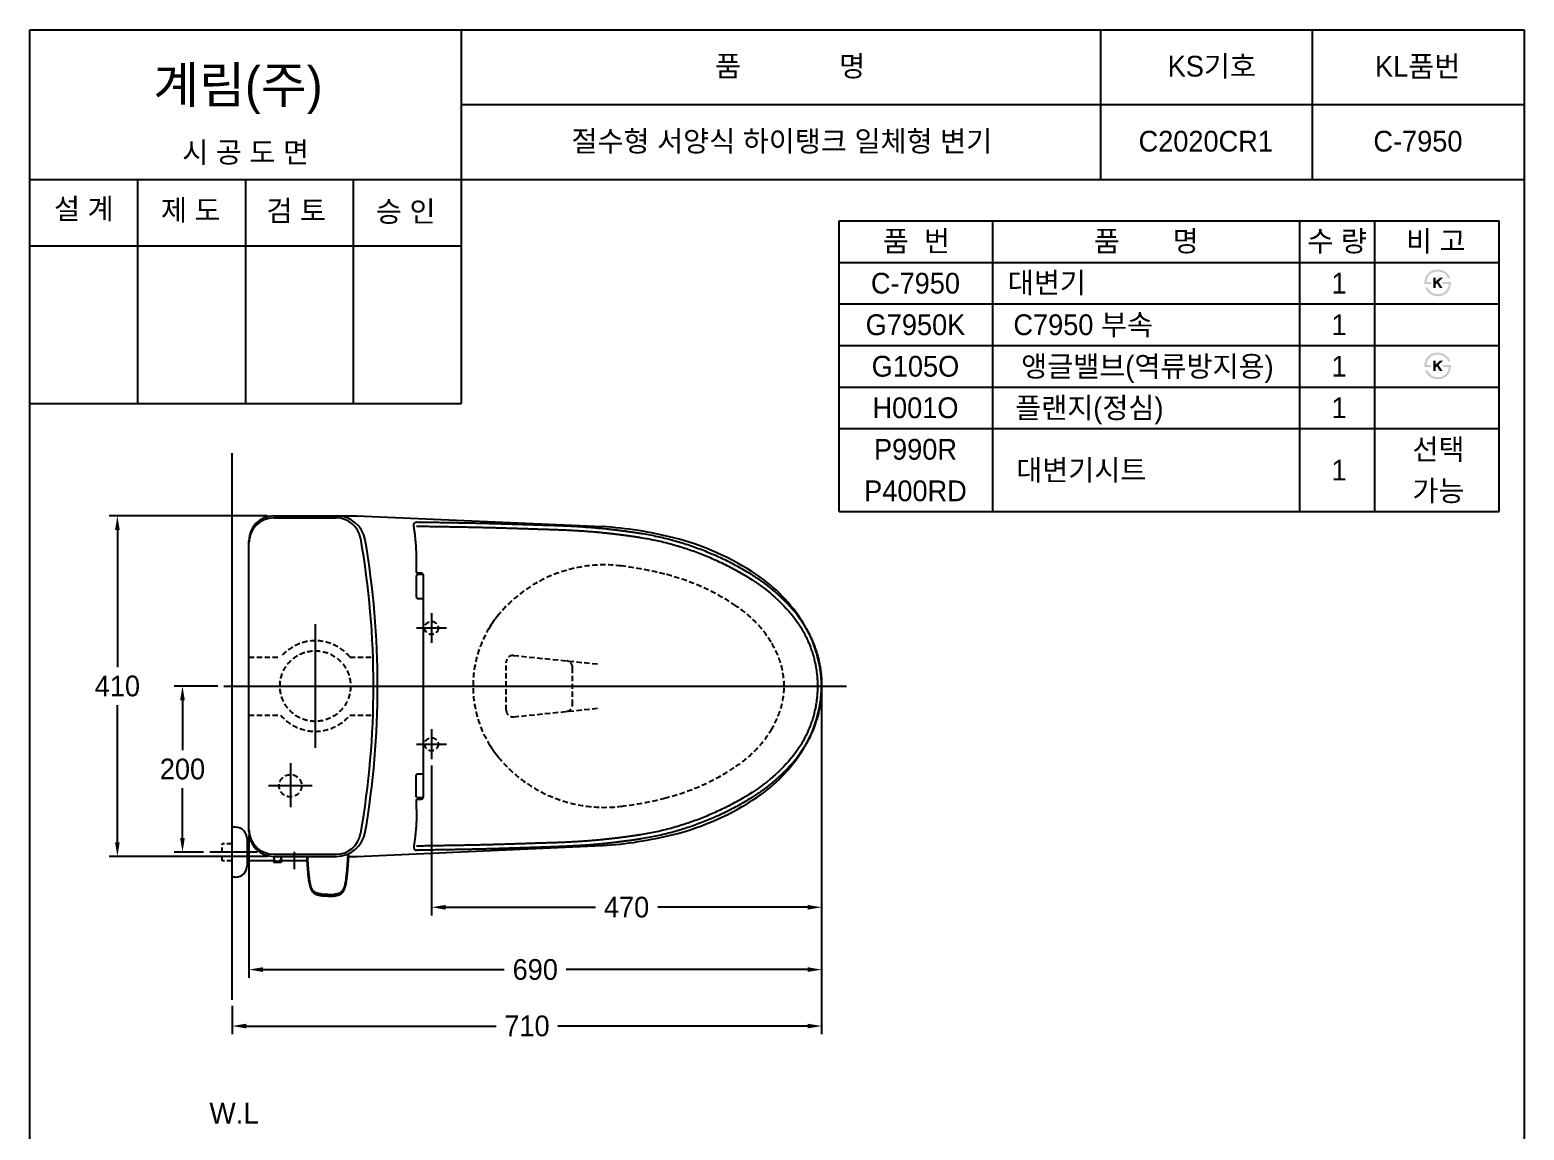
# Model space of a CAD drawing. Header units: millimetres. Extents: x 0 to 1800, y -67 to 2530.
# Drawn here: x 0 to 1800, y 1205 to 2530 of the extents above; entities that cross this region are included whole.
import ezdxf
from ezdxf.enums import TextEntityAlignment as Align
from ezdxf.lldxf.tags import DXFTag

# ---------------------------------------------------------------- set-up
doc = ezdxf.new("R2010")
doc.units = ezdxf.units.MM
doc.linetypes.add('DASHED2', pattern=[9.525, 6.35, -3.175])
doc.layers.get('Defpoints').update_dxf_attribs({"color": 1})
for name, color, linetype in [('TEXT', 7, 'Continuous'), ('내부선 및 부속', 4, 'Continuous'), ('도각라인', 255, 'Continuous'), ('외형선', 3, 'Continuous'), ('점선', 6, 'DASHED2'), ('중심선', 1, 'DASHED'), ('치수선', 7, 'Continuous')]:
    doc.layers.add(name, color=color, linetype=linetype)
doc.styles.add('____', font='')
doc.styles.add('타이틀', font='H2GTRM.TTF', dxfattribs={"height": 25})
doc.styles.get('____').set_extended_font_data('굴림')
tags = doc.linetypes.add('DASHDOT', pattern=[70, 31, -13, 13, -13]).pattern_tags.tags
tags[10:11] = [DXFTag(74, 4), DXFTag(75, 0), DXFTag(340, '0'), DXFTag(46, 0.0), DXFTag(50, 0.0), DXFTag(44, 0.0), DXFTag(45, 0.0)]
tags[8:9] = [DXFTag(74, 4), DXFTag(75, 0), DXFTag(340, '0'), DXFTag(46, 0.0), DXFTag(50, 0.0), DXFTag(44, 0.0), DXFTag(45, 0.0)]
tags[6:7] = [DXFTag(74, 4), DXFTag(75, 0), DXFTag(340, '0'), DXFTag(46, 0.0), DXFTag(50, 0.0), DXFTag(44, 0.0), DXFTag(45, 0.0)]
tags[4:5] = [DXFTag(74, 4), DXFTag(75, 0), DXFTag(340, '0'), DXFTag(46, 0.0), DXFTag(50, 0.0), DXFTag(44, 0.0), DXFTag(45, 0.0)]
tags = doc.linetypes.add('DASHED', pattern=[25.72, 12.86, -12.86]).pattern_tags.tags
tags[6:7] = [DXFTag(74, 4), DXFTag(75, 0), DXFTag(340, '0'), DXFTag(46, 0.0), DXFTag(50, 0.0), DXFTag(44, 0.0), DXFTag(45, 0.0)]
tags[4:5] = [DXFTag(74, 4), DXFTag(75, 0), DXFTag(340, '0'), DXFTag(46, 0.0), DXFTag(50, 0.0), DXFTag(44, 0.0), DXFTag(45, 0.0)]
doc.dimstyles.new('MSADIM', dxfattribs={"dimtxt": 33, "dimasz": 17, "dimexe": 10, "dimexo": 7.5, "dimgap": 10, "dimtad": 0, "dimtih": 1, "dimtoh": 1, "dimdec": 0, "dimzin": 1, "dimdsep": 46, "dimtxsty": '____', "dimcen": 11.25, "dimadec": 0, "dimazin": 0, "dimtfac": 1, "dimtdec": 0, "dimtix": 1, "dimtmove": 0, "dimatfit": 3, "dimfxl": 1, "dimtolj": 1, "dimtzin": 1, "dimarcsym": 0})

# ---------------------------------------------------------------- blocks, each defined once
blk = doc.blocks.new('*D2')
at = {"layer": 'Defpoints', "color": 0, "linetype": 'Continuous', "transparency": 16777216}
for p in [(953.8, 1739.9), (263.8, 1567.4), (263.8, 1398.5)]:
    blk.add_point(p, dxfattribs=at)
at = {"layer": '치수선', "color": 0, "linetype": 'Continuous', "lineweight": -2, "transparency": 16777216}
for p, q in [((953.8, 1732.4), (953.8, 1388.5)), ((263.8, 1559.9), (263.8, 1388.5)), ((280.8, 1398.5), (571.5, 1398.5)), ((936.8, 1398.5), (646.1, 1398.5))]:
    blk.add_line(p, q, dxfattribs=at)
at = {"layer": '치수선', "color": 0, "linetype": 'Continuous', "transparency": 16777216}
for points in [[(280.8, 1401.4), (280.8, 1395.7), (263.8, 1398.5)], [(936.8, 1401.4), (936.8, 1395.7), (953.8, 1398.5)]]:
    blk.add_solid(points, dxfattribs=at)
at = {"layer": '치수선', "color": 0, "linetype": 'Continuous', "transparency": 16777216, "insert": (608.8, 1398.5), "char_height": 25, "attachment_point": 5, "style": '____'}
blk.add_mtext('\\A1;690', dxfattribs=at)
blk = doc.blocks.new('*D3')
at = {"layer": 'Defpoints', "color": 0, "linetype": 'Continuous', "transparency": 16777216}
for p in [(953.8, 1739.9), (483.8, 1651.9), (483.8, 1473.6)]:
    blk.add_point(p, dxfattribs=at)
at = {"layer": '치수선', "color": 0, "linetype": 'Continuous', "lineweight": -2, "transparency": 16777216}
for p, q in [((953.8, 1732.4), (953.8, 1463.6)), ((483.8, 1644.4), (483.8, 1463.6)), ((500.8, 1473.6), (681.2, 1473.6)), ((936.8, 1473.6), (756.5, 1473.6))]:
    blk.add_line(p, q, dxfattribs=at)
at = {"layer": '치수선', "color": 0, "linetype": 'Continuous', "transparency": 16777216}
for points in [[(500.8, 1476.4), (500.8, 1470.7), (483.8, 1473.6)], [(936.8, 1476.4), (936.8, 1470.7), (953.8, 1473.6)]]:
    blk.add_solid(points, dxfattribs=at)
at = {"layer": '치수선', "color": 0, "linetype": 'Continuous', "transparency": 16777216, "insert": (718.8, 1473.6), "char_height": 25, "attachment_point": 5, "style": '____'}
blk.add_mtext('\\A1;470', dxfattribs=at)
blk = doc.blocks.new('*D4')
at = {"layer": 'Defpoints', "color": 0, "linetype": 'Continuous', "transparency": 16777216}
for p in [(293.8, 1944.9), (105.4, 1534.9), (293.8, 1534.9)]:
    blk.add_point(p, dxfattribs=at)
at = {"layer": '치수선', "color": 0, "linetype": 'Continuous', "lineweight": -2, "transparency": 16777216}
for p, q in [((286.3, 1944.9), (95.4, 1944.9)), ((105.4, 1927.9), (105.4, 1762.7)), ((105.4, 1551.9), (105.4, 1717)), ((286.3, 1534.9), (95.4, 1534.9))]:
    blk.add_line(p, q, dxfattribs=at)
at = {"layer": '치수선', "color": 0, "linetype": 'Continuous', "transparency": 16777216}
for points in [[(102.6, 1927.9), (108.2, 1927.9), (105.4, 1944.9)], [(102.6, 1551.9), (108.2, 1551.9), (105.4, 1534.9)]]:
    blk.add_solid(points, dxfattribs=at)
at = {"layer": '치수선', "color": 0, "linetype": 'Continuous', "transparency": 16777216, "insert": (105.4, 1739.9), "char_height": 25, "attachment_point": 5, "style": '____'}
blk.add_mtext('\\A1;410', dxfattribs=at)
blk = doc.blocks.new('*D7')
at = {"layer": 'Defpoints', "color": 0, "linetype": 'Continuous', "transparency": 16777216}
for p in [(953.8, 1398.5), (243.8, 1362.3), (243.8, 1330.6)]:
    blk.add_point(p, dxfattribs=at)
at = {"layer": '치수선', "color": 0, "linetype": 'Continuous', "lineweight": -2, "transparency": 16777216}
for p, q in [((953.8, 1391), (953.8, 1320.6)), ((243.8, 1354.8), (243.8, 1320.6)), ((260.8, 1330.6), (561.7, 1330.6)), ((936.8, 1330.6), (635.9, 1330.6))]:
    blk.add_line(p, q, dxfattribs=at)
at = {"layer": '치수선', "color": 0, "linetype": 'Continuous', "transparency": 16777216}
for points in [[(260.8, 1333.4), (260.8, 1327.7), (243.8, 1330.6)], [(936.8, 1333.4), (936.8, 1327.7), (953.8, 1330.6)]]:
    blk.add_solid(points, dxfattribs=at)
at = {"layer": '치수선', "color": 0, "linetype": 'Continuous', "transparency": 16777216, "insert": (598.8, 1330.6), "char_height": 25, "attachment_point": 5, "style": '____'}
blk.add_mtext('\\A1;710', dxfattribs=at)
blk = doc.blocks.new('*D6')
at = {"layer": 'Defpoints', "color": 0, "linetype": 'Continuous', "transparency": 16777216}
for p in [(233.8, 1739.9), (183.8, 1539.9), (216.8, 1539.9)]:
    blk.add_point(p, dxfattribs=at)
at = {"layer": '치수선', "color": 0, "linetype": 'Continuous', "lineweight": -2, "transparency": 16777216}
for p, q in [((226.3, 1739.9), (173.8, 1739.9)), ((183.8, 1722.9), (183.8, 1662.7)), ((183.8, 1556.9), (183.8, 1617)), ((209.3, 1539.9), (173.8, 1539.9))]:
    blk.add_line(p, q, dxfattribs=at)
at = {"layer": '치수선', "color": 0, "linetype": 'Continuous', "transparency": 16777216}
for points in [[(181, 1722.9), (186.6, 1722.9), (183.8, 1739.9)], [(181, 1556.9), (186.6, 1556.9), (183.8, 1539.9)]]:
    blk.add_solid(points, dxfattribs=at)
at = {"layer": '치수선', "color": 0, "linetype": 'Continuous', "transparency": 16777216, "insert": (183.8, 1639.9), "char_height": 25, "attachment_point": 5, "style": '____'}
blk.add_mtext('\\A1;200', dxfattribs=at)

msp = doc.modelspace()

# ---------------------------------------------------------------- hatches: boundary and pattern name
at = {"layer": 'TEXT'}
for points in [[(1679.9, 2224.2), (1679.8, 2224.6), (1679.8, 2225), (1679.8, 2225.4), (1679.8, 2225.8), (1679.8, 2226.2), (1679.9, 2226.6), (1679.9, 2227), (1679.9, 2227.4), (1680, 2227.8), (1680, 2228.2), (1680.1, 2228.6), (1680.2, 2229), (1680.3, 2229.4), (1680.4, 2229.8), (1680.5, 2230.1), (1680.6, 2230.5), (1680.7, 2230.9), (1680.8, 2231.3), (1681, 2231.7), (1681.1, 2232), (1681.3, 2232.4), (1681.4, 2232.7), (1681.6, 2233.1), (1681.8, 2233.4), (1682, 2233.8), (1682.1, 2234.1), (1682.4, 2234.4), (1682.6, 2234.8), (1682.8, 2235.1), (1683, 2235.4), (1683.2, 2235.7), (1683.8, 2236.3), (1684, 2236.6), (1684.3, 2236.9), (1684.6, 2237.2), (1684.9, 2237.5), (1685.2, 2237.8), (1685.5, 2238), (1685.8, 2238.3), (1686.1, 2238.5), (1686.4, 2238.7), (1686.8, 2239), (1687.1, 2239.2), (1687.4, 2239.4), (1687.8, 2239.6), (1688.2, 2239.8), (1688.5, 2239.9), (1688.9, 2240.1), (1689.3, 2240.3), (1689.7, 2240.5), (1690.2, 2240.6), (1690.6, 2240.7), (1691, 2240.9), (1691.5, 2241), (1691.9, 2241.1), (1692.4, 2241.2), (1692.8, 2241.2), (1693.3, 2241.3), (1693.8, 2241.4), (1694.2, 2241.4), (1694.7, 2241.4), (1695.2, 2241.5), (1695.7, 2241.5), (1696.5, 2241.5), (1696.8, 2241.4), (1697.2, 2241.4), (1697.6, 2241.4), (1697.9, 2241.3), (1698.3, 2241.3), (1698.6, 2241.2), (1699, 2241.2), (1699.3, 2241.1), (1699.7, 2241), (1700, 2241), (1700.4, 2240.9), (1700.7, 2240.8), (1701, 2240.7), (1701.4, 2240.6), (1701.7, 2240.5), (1702, 2240.4), (1702.3, 2240.2), (1702.6, 2240.1), (1702.9, 2240), (1703.2, 2239.8), (1703.5, 2239.7), (1703.8, 2239.5), (1704.1, 2239.4), (1704.4, 2239.2), (1704.7, 2239), (1705, 2238.9), (1705.2, 2238.7), (1705.5, 2238.5), (1705.8, 2238.3), (1706.1, 2238.1), (1706.5, 2237.7), (1706.9, 2237.4), (1707.3, 2237), (1707.7, 2236.6), (1708, 2236.2), (1708.4, 2235.8), (1708.7, 2235.4), (1709.1, 2234.9), (1709.4, 2234.5), (1709.7, 2234), (1710, 2233.5), (1710.3, 2233), (1710.5, 2232.5), (1710.8, 2232), (1711, 2231.5), (1711.3, 2230.9), (1711.3, 2230.9), (1708.2, 2230.9), (1708.2, 2230.9), (1708.1, 2231.1), (1708, 2231.3), (1708, 2231.4), (1707.9, 2231.6), (1707.8, 2231.8), (1707.7, 2232), (1707.7, 2232.1), (1707.6, 2232.3), (1707.5, 2232.5), (1707.4, 2232.6), (1707.3, 2232.8), (1707.2, 2233), (1707.1, 2233.1), (1707, 2233.3), (1706.9, 2233.5), (1706.7, 2233.6), (1706.6, 2233.8), (1706.5, 2233.9), (1706.2, 2234.3), (1705.9, 2234.6), (1705.6, 2234.9), (1705.3, 2235.2), (1705, 2235.5), (1704.7, 2235.8), (1704.3, 2236.1), (1704.1, 2236.3), (1703.8, 2236.4), (1703.6, 2236.6), (1703.4, 2236.8), (1703.1, 2236.9), (1702.9, 2237.1), (1702.6, 2237.2), (1702.4, 2237.4), (1702.2, 2237.5), (1701.9, 2237.6), (1701.7, 2237.7), (1701.4, 2237.8), (1701.2, 2238), (1700.9, 2238.1), (1700.6, 2238.2), (1700.4, 2238.3), (1700.1, 2238.3), (1699.9, 2238.4), (1699.6, 2238.5), (1699.3, 2238.6), (1699.1, 2238.6), (1698.8, 2238.7), (1698.5, 2238.7), (1698.2, 2238.8), (1698, 2238.8), (1697.7, 2238.9), (1697.4, 2238.9), (1697.1, 2238.9), (1696.8, 2239), (1696.5, 2239), (1696.3, 2239), (1696, 2239), (1695.6, 2239), (1695.3, 2239), (1694.9, 2238.9), (1694.6, 2238.9), (1694.3, 2238.9), (1693.9, 2238.9), (1693.6, 2238.8), (1693.3, 2238.8), (1693, 2238.7), (1692.7, 2238.7), (1692.3, 2238.6), (1692, 2238.5), (1691.7, 2238.4), (1691.4, 2238.3), (1691.1, 2238.2), (1690.9, 2238.1), (1690.6, 2238), (1690.3, 2237.9), (1690, 2237.8), (1689.7, 2237.7), (1689.4, 2237.5), (1689.2, 2237.4), (1688.9, 2237.3), (1688.7, 2237.1), (1688.4, 2236.9), (1688.1, 2236.8), (1687.9, 2236.6), (1687.6, 2236.4), (1687.4, 2236.2), (1687.2, 2236), (1686.9, 2235.8), (1686.7, 2235.6), (1686.5, 2235.4), (1686.2, 2235.2), (1686, 2235), (1685.8, 2234.7), (1685.6, 2234.5), (1685.4, 2234.3), (1685.2, 2234), (1685, 2233.8), (1684.8, 2233.5), (1684.7, 2233.3), (1684.5, 2233), (1684.3, 2232.7), (1684.2, 2232.5), (1684, 2232.2), (1683.9, 2231.9), (1683.8, 2231.6), (1683.7, 2231.3), (1683.5, 2231.1), (1683.4, 2230.8), (1683.3, 2230.5), (1683.2, 2230.2), (1683.1, 2229.8), (1683, 2229.5), (1683, 2229.2), (1682.9, 2228.9), (1682.8, 2228.6), (1682.8, 2228.2), (1682.7, 2227.9), (1682.7, 2227.6), (1682.7, 2227.2), (1682.6, 2226.9), (1682.6, 2226.5), (1682.6, 2226.5), (1687.8, 2226.5), (1687.8, 2226.5), (1687.8, 2226.5), (1687.8, 2224.2), (1687.8, 2224.2), (1687.8, 2224.2), (1679.9, 2224.2)], [(1712, 2226.5), (1712, 2226.1), (1712, 2225.6), (1712, 2225.2), (1712, 2224.8), (1711.9, 2224.3), (1711.9, 2223.9), (1711.9, 2223.5), (1711.8, 2223.1), (1711.7, 2222.7), (1711.6, 2222.2), (1711.6, 2221.8), (1711.5, 2221.4), (1711.3, 2221), (1711.2, 2220.6), (1711.1, 2220.2), (1711, 2219.8), (1710.8, 2219.4), (1710.7, 2219), (1710.5, 2218.7), (1710.4, 2218.3), (1710.2, 2217.9), (1710, 2217.6), (1709.8, 2217.2), (1709.6, 2216.9), (1709.4, 2216.5), (1709.2, 2216.2), (1709, 2215.9), (1708.8, 2215.5), (1708.5, 2215.2), (1708.3, 2214.9), (1708, 2214.6), (1707.8, 2214.3), (1707.5, 2214), (1707.2, 2213.7), (1707, 2213.5), (1706.7, 2213.2), (1706.4, 2212.9), (1706.1, 2212.7), (1705.8, 2212.4), (1705.5, 2212.2), (1705.2, 2212), (1704.8, 2211.8), (1704.5, 2211.6), (1704.2, 2211.4), (1703.8, 2211.2), (1703.5, 2211), (1703.1, 2210.8), (1702.8, 2210.7), (1702.4, 2210.5), (1702.1, 2210.3), (1701.7, 2210.2), (1701.3, 2210.1), (1700.9, 2209.9), (1700.5, 2209.8), (1700.2, 2209.7), (1699.8, 2209.6), (1699.4, 2209.6), (1699, 2209.5), (1698.6, 2209.4), (1698.2, 2209.4), (1697.8, 2209.4), (1697.4, 2209.3), (1697, 2209.3), (1696.6, 2209.3), (1695.9, 2209.3), (1695.3, 2209.3), (1694.6, 2209.4), (1694, 2209.5), (1693.3, 2209.5), (1693, 2209.6), (1692.7, 2209.7), (1692.4, 2209.7), (1692.1, 2209.8), (1691.8, 2209.9), (1691.5, 2209.9), (1691.2, 2210), (1691, 2210.1), (1690.7, 2210.2), (1690.4, 2210.3), (1690.1, 2210.4), (1689.8, 2210.5), (1689.5, 2210.6), (1689.3, 2210.7), (1689, 2210.9), (1688.7, 2211), (1688.5, 2211.1), (1688.2, 2211.3), (1687.9, 2211.4), (1687.7, 2211.6), (1687.4, 2211.7), (1686.9, 2212), (1686.6, 2212.2), (1686.4, 2212.4), (1686.1, 2212.6), (1685.9, 2212.8), (1685.6, 2213), (1685.4, 2213.2), (1685.1, 2213.4), (1684.9, 2213.6), (1684.7, 2213.8), (1684.5, 2214.1), (1684.2, 2214.3), (1684, 2214.5), (1683.8, 2214.8), (1683.6, 2215), (1683.4, 2215.2), (1683.2, 2215.5), (1683, 2215.8), (1682.8, 2216), (1682.6, 2216.3), (1682.5, 2216.6), (1682.3, 2216.8), (1682.1, 2217.1), (1681.9, 2217.4), (1681.8, 2217.7), (1681.6, 2218), (1681.5, 2218.3), (1681.3, 2218.6), (1681, 2219.2), (1680.8, 2219.9), (1680.8, 2219.9), (1683.7, 2219.9), (1683.7, 2219.9), (1683.9, 2219.4), (1684.2, 2219), (1684.4, 2218.6), (1684.6, 2218.2), (1684.9, 2217.9), (1685.1, 2217.5), (1685.4, 2217.1), (1685.7, 2216.8), (1685.9, 2216.5), (1686.2, 2216.1), (1686.5, 2215.8), (1686.8, 2215.5), (1687.1, 2215.2), (1687.4, 2215), (1687.7, 2214.7), (1688, 2214.5), (1688.2, 2214.3), (1688.4, 2214.1), (1688.7, 2214), (1688.9, 2213.8), (1689.1, 2213.7), (1689.4, 2213.5), (1689.6, 2213.4), (1689.9, 2213.2), (1690.1, 2213.1), (1690.4, 2213), (1690.6, 2212.9), (1690.9, 2212.8), (1691.1, 2212.7), (1691.4, 2212.6), (1691.7, 2212.5), (1691.9, 2212.4), (1692.2, 2212.3), (1692.5, 2212.3), (1692.7, 2212.2), (1693, 2212.1), (1693.3, 2212.1), (1693.6, 2212), (1693.9, 2212), (1694.2, 2212), (1694.5, 2211.9), (1694.8, 2211.9), (1695.1, 2211.9), (1695.4, 2211.9), (1695.7, 2211.9), (1696, 2211.9), (1696.3, 2211.9), (1697.1, 2211.9), (1697.4, 2211.9), (1697.7, 2212), (1698, 2212), (1698.2, 2212), (1698.5, 2212), (1698.7, 2212.1), (1699, 2212.1), (1699.3, 2212.2), (1699.5, 2212.2), (1699.8, 2212.3), (1700, 2212.4), (1700.3, 2212.5), (1700.5, 2212.5), (1700.8, 2212.6), (1701, 2212.7), (1701.3, 2212.8), (1701.5, 2212.9), (1701.8, 2213), (1702, 2213.1), (1702.3, 2213.3), (1702.5, 2213.4), (1702.7, 2213.5), (1703, 2213.7), (1703.2, 2213.8), (1703.4, 2213.9), (1703.7, 2214.1), (1703.9, 2214.3), (1704.1, 2214.4), (1704.3, 2214.6), (1704.6, 2214.8), (1704.8, 2215), (1705.1, 2215.2), (1705.3, 2215.4), (1705.6, 2215.7), (1705.8, 2215.9), (1706, 2216.1), (1706.2, 2216.4), (1706.4, 2216.6), (1706.6, 2216.9), (1706.8, 2217.1), (1707, 2217.4), (1707.2, 2217.7), (1707.3, 2218), (1707.5, 2218.2), (1707.7, 2218.5), (1707.8, 2218.8), (1708, 2219.1), (1708.1, 2219.4), (1708.2, 2219.7), (1708.3, 2220), (1708.4, 2220.4), (1708.6, 2220.7), (1708.7, 2221), (1708.7, 2221.3), (1708.8, 2221.7), (1708.9, 2222), (1709, 2222.4), (1709, 2222.7), (1709.1, 2223.1), (1709.1, 2223.4), (1709.2, 2223.8), (1709.2, 2224.2), (1709.2, 2224.2), (1701.8, 2224.2), (1701.8, 2224.2), (1701.8, 2224.2), (1701.8, 2226.5), (1701.8, 2226.5), (1701.8, 2226.5), (1712, 2226.5)], [(1693.6, 2227.2), (1698.4, 2231.6), (1702.3, 2231.6), (1696.9, 2226.6), (1701.9, 2219.1), (1698.6, 2219.1), (1695, 2224.8), (1693.6, 2223.6), (1693.6, 2219.1), (1690.7, 2219.1), (1690.7, 2231.7), (1693.6, 2231.7)], [(1679.9, 2124.2), (1679.8, 2124.6), (1679.8, 2125), (1679.8, 2125.4), (1679.8, 2125.8), (1679.8, 2126.2), (1679.9, 2126.6), (1679.9, 2127), (1679.9, 2127.4), (1680, 2127.8), (1680, 2128.2), (1680.1, 2128.6), (1680.2, 2129), (1680.3, 2129.4), (1680.4, 2129.8), (1680.5, 2130.1), (1680.6, 2130.5), (1680.7, 2130.9), (1680.8, 2131.3), (1681, 2131.7), (1681.1, 2132), (1681.3, 2132.4), (1681.4, 2132.7), (1681.6, 2133.1), (1681.8, 2133.4), (1682, 2133.8), (1682.1, 2134.1), (1682.4, 2134.4), (1682.6, 2134.8), (1682.8, 2135.1), (1683, 2135.4), (1683.2, 2135.7), (1683.8, 2136.3), (1684, 2136.6), (1684.3, 2136.9), (1684.6, 2137.2), (1684.9, 2137.5), (1685.2, 2137.8), (1685.5, 2138), (1685.8, 2138.3), (1686.1, 2138.5), (1686.4, 2138.7), (1686.8, 2139), (1687.1, 2139.2), (1687.4, 2139.4), (1687.8, 2139.6), (1688.2, 2139.8), (1688.5, 2139.9), (1688.9, 2140.1), (1689.3, 2140.3), (1689.7, 2140.5), (1690.2, 2140.6), (1690.6, 2140.7), (1691, 2140.9), (1691.5, 2141), (1691.9, 2141.1), (1692.4, 2141.2), (1692.8, 2141.2), (1693.3, 2141.3), (1693.8, 2141.4), (1694.2, 2141.4), (1694.7, 2141.4), (1695.2, 2141.5), (1695.7, 2141.5), (1696.5, 2141.5), (1696.8, 2141.4), (1697.2, 2141.4), (1697.6, 2141.4), (1697.9, 2141.3), (1698.3, 2141.3), (1698.6, 2141.2), (1699, 2141.2), (1699.3, 2141.1), (1699.7, 2141), (1700, 2141), (1700.4, 2140.9), (1700.7, 2140.8), (1701, 2140.7), (1701.4, 2140.6), (1701.7, 2140.5), (1702, 2140.4), (1702.3, 2140.2), (1702.6, 2140.1), (1702.9, 2140), (1703.2, 2139.8), (1703.5, 2139.7), (1703.8, 2139.5), (1704.1, 2139.4), (1704.4, 2139.2), (1704.7, 2139), (1705, 2138.9), (1705.2, 2138.7), (1705.5, 2138.5), (1705.8, 2138.3), (1706.1, 2138.1), (1706.5, 2137.7), (1706.9, 2137.4), (1707.3, 2137), (1707.7, 2136.6), (1708, 2136.2), (1708.4, 2135.8), (1708.7, 2135.4), (1709.1, 2134.9), (1709.4, 2134.5), (1709.7, 2134), (1710, 2133.5), (1710.3, 2133), (1710.5, 2132.5), (1710.8, 2132), (1711, 2131.5), (1711.3, 2130.9), (1711.3, 2130.9), (1708.2, 2130.9), (1708.2, 2130.9), (1708.1, 2131.1), (1708, 2131.3), (1708, 2131.4), (1707.9, 2131.6), (1707.8, 2131.8), (1707.7, 2132), (1707.7, 2132.1), (1707.6, 2132.3), (1707.5, 2132.5), (1707.4, 2132.6), (1707.3, 2132.8), (1707.2, 2133), (1707.1, 2133.1), (1707, 2133.3), (1706.9, 2133.5), (1706.7, 2133.6), (1706.6, 2133.8), (1706.5, 2133.9), (1706.2, 2134.3), (1705.9, 2134.6), (1705.6, 2134.9), (1705.3, 2135.2), (1705, 2135.5), (1704.7, 2135.8), (1704.3, 2136.1), (1704.1, 2136.3), (1703.8, 2136.4), (1703.6, 2136.6), (1703.4, 2136.8), (1703.1, 2136.9), (1702.9, 2137.1), (1702.6, 2137.2), (1702.4, 2137.4), (1702.2, 2137.5), (1701.9, 2137.6), (1701.7, 2137.7), (1701.4, 2137.8), (1701.2, 2138), (1700.9, 2138.1), (1700.6, 2138.2), (1700.4, 2138.3), (1700.1, 2138.3), (1699.9, 2138.4), (1699.6, 2138.5), (1699.3, 2138.6), (1699.1, 2138.6), (1698.8, 2138.7), (1698.5, 2138.7), (1698.2, 2138.8), (1698, 2138.8), (1697.7, 2138.9), (1697.4, 2138.9), (1697.1, 2138.9), (1696.8, 2139), (1696.5, 2139), (1696.3, 2139), (1696, 2139), (1695.6, 2139), (1695.3, 2139), (1694.9, 2138.9), (1694.6, 2138.9), (1694.3, 2138.9), (1693.9, 2138.9), (1693.6, 2138.8), (1693.3, 2138.8), (1693, 2138.7), (1692.7, 2138.7), (1692.3, 2138.6), (1692, 2138.5), (1691.7, 2138.4), (1691.4, 2138.3), (1691.1, 2138.2), (1690.9, 2138.1), (1690.6, 2138), (1690.3, 2137.9), (1690, 2137.8), (1689.7, 2137.7), (1689.4, 2137.5), (1689.2, 2137.4), (1688.9, 2137.3), (1688.7, 2137.1), (1688.4, 2136.9), (1688.1, 2136.8), (1687.9, 2136.6), (1687.6, 2136.4), (1687.4, 2136.2), (1687.2, 2136), (1686.9, 2135.8), (1686.7, 2135.6), (1686.5, 2135.4), (1686.2, 2135.2), (1686, 2135), (1685.8, 2134.7), (1685.6, 2134.5), (1685.4, 2134.3), (1685.2, 2134), (1685, 2133.8), (1684.8, 2133.5), (1684.7, 2133.3), (1684.5, 2133), (1684.3, 2132.7), (1684.2, 2132.5), (1684, 2132.2), (1683.9, 2131.9), (1683.8, 2131.6), (1683.7, 2131.3), (1683.5, 2131.1), (1683.4, 2130.8), (1683.3, 2130.5), (1683.2, 2130.2), (1683.1, 2129.8), (1683, 2129.5), (1683, 2129.2), (1682.9, 2128.9), (1682.8, 2128.6), (1682.8, 2128.2), (1682.7, 2127.9), (1682.7, 2127.6), (1682.7, 2127.2), (1682.6, 2126.9), (1682.6, 2126.5), (1682.6, 2126.5), (1687.8, 2126.5), (1687.8, 2126.5), (1687.8, 2126.5), (1687.8, 2124.2), (1687.8, 2124.2), (1687.8, 2124.2), (1679.9, 2124.2)], [(1712, 2126.5), (1712, 2126.1), (1712, 2125.6), (1712, 2125.2), (1712, 2124.8), (1711.9, 2124.3), (1711.9, 2123.9), (1711.9, 2123.5), (1711.8, 2123.1), (1711.7, 2122.7), (1711.6, 2122.2), (1711.6, 2121.8), (1711.5, 2121.4), (1711.3, 2121), (1711.2, 2120.6), (1711.1, 2120.2), (1711, 2119.8), (1710.8, 2119.4), (1710.7, 2119), (1710.5, 2118.7), (1710.4, 2118.3), (1710.2, 2117.9), (1710, 2117.6), (1709.8, 2117.2), (1709.6, 2116.9), (1709.4, 2116.5), (1709.2, 2116.2), (1709, 2115.9), (1708.8, 2115.5), (1708.5, 2115.2), (1708.3, 2114.9), (1708, 2114.6), (1707.8, 2114.3), (1707.5, 2114), (1707.2, 2113.7), (1707, 2113.5), (1706.7, 2113.2), (1706.4, 2112.9), (1706.1, 2112.7), (1705.8, 2112.4), (1705.5, 2112.2), (1705.2, 2112), (1704.8, 2111.8), (1704.5, 2111.6), (1704.2, 2111.4), (1703.8, 2111.2), (1703.5, 2111), (1703.1, 2110.8), (1702.8, 2110.7), (1702.4, 2110.5), (1702.1, 2110.3), (1701.7, 2110.2), (1701.3, 2110.1), (1700.9, 2109.9), (1700.5, 2109.8), (1700.2, 2109.7), (1699.8, 2109.6), (1699.4, 2109.6), (1699, 2109.5), (1698.6, 2109.4), (1698.2, 2109.4), (1697.8, 2109.4), (1697.4, 2109.3), (1697, 2109.3), (1696.6, 2109.3), (1695.9, 2109.3), (1695.3, 2109.3), (1694.6, 2109.4), (1694, 2109.5), (1693.3, 2109.5), (1693, 2109.6), (1692.7, 2109.7), (1692.4, 2109.7), (1692.1, 2109.8), (1691.8, 2109.9), (1691.5, 2109.9), (1691.2, 2110), (1691, 2110.1), (1690.7, 2110.2), (1690.4, 2110.3), (1690.1, 2110.4), (1689.8, 2110.5), (1689.5, 2110.6), (1689.3, 2110.7), (1689, 2110.9), (1688.7, 2111), (1688.5, 2111.1), (1688.2, 2111.3), (1687.9, 2111.4), (1687.7, 2111.6), (1687.4, 2111.7), (1686.9, 2112), (1686.6, 2112.2), (1686.4, 2112.4), (1686.1, 2112.6), (1685.9, 2112.8), (1685.6, 2113), (1685.4, 2113.2), (1685.1, 2113.4), (1684.9, 2113.6), (1684.7, 2113.8), (1684.5, 2114.1), (1684.2, 2114.3), (1684, 2114.5), (1683.8, 2114.8), (1683.6, 2115), (1683.4, 2115.2), (1683.2, 2115.5), (1683, 2115.8), (1682.8, 2116), (1682.6, 2116.3), (1682.5, 2116.6), (1682.3, 2116.8), (1682.1, 2117.1), (1681.9, 2117.4), (1681.8, 2117.7), (1681.6, 2118), (1681.5, 2118.3), (1681.3, 2118.6), (1681, 2119.2), (1680.8, 2119.9), (1680.8, 2119.9), (1683.7, 2119.9), (1683.7, 2119.9), (1683.9, 2119.4), (1684.2, 2119), (1684.4, 2118.6), (1684.6, 2118.2), (1684.9, 2117.9), (1685.1, 2117.5), (1685.4, 2117.1), (1685.7, 2116.8), (1685.9, 2116.5), (1686.2, 2116.1), (1686.5, 2115.8), (1686.8, 2115.5), (1687.1, 2115.2), (1687.4, 2115), (1687.7, 2114.7), (1688, 2114.5), (1688.2, 2114.3), (1688.4, 2114.1), (1688.7, 2114), (1688.9, 2113.8), (1689.1, 2113.7), (1689.4, 2113.5), (1689.6, 2113.4), (1689.9, 2113.2), (1690.1, 2113.1), (1690.4, 2113), (1690.6, 2112.9), (1690.9, 2112.8), (1691.1, 2112.7), (1691.4, 2112.6), (1691.7, 2112.5), (1691.9, 2112.4), (1692.2, 2112.3), (1692.5, 2112.3), (1692.7, 2112.2), (1693, 2112.1), (1693.3, 2112.1), (1693.6, 2112), (1693.9, 2112), (1694.2, 2112), (1694.5, 2111.9), (1694.8, 2111.9), (1695.1, 2111.9), (1695.4, 2111.9), (1695.7, 2111.9), (1696, 2111.9), (1696.3, 2111.9), (1697.1, 2111.9), (1697.4, 2111.9), (1697.7, 2112), (1698, 2112), (1698.2, 2112), (1698.5, 2112), (1698.7, 2112.1), (1699, 2112.1), (1699.3, 2112.2), (1699.5, 2112.2), (1699.8, 2112.3), (1700, 2112.4), (1700.3, 2112.5), (1700.5, 2112.5), (1700.8, 2112.6), (1701, 2112.7), (1701.3, 2112.8), (1701.5, 2112.9), (1701.8, 2113), (1702, 2113.1), (1702.3, 2113.3), (1702.5, 2113.4), (1702.7, 2113.5), (1703, 2113.7), (1703.2, 2113.8), (1703.4, 2113.9), (1703.7, 2114.1), (1703.9, 2114.3), (1704.1, 2114.4), (1704.3, 2114.6), (1704.6, 2114.8), (1704.8, 2115), (1705.1, 2115.2), (1705.3, 2115.4), (1705.6, 2115.7), (1705.8, 2115.9), (1706, 2116.1), (1706.2, 2116.4), (1706.4, 2116.6), (1706.6, 2116.9), (1706.8, 2117.1), (1707, 2117.4), (1707.2, 2117.7), (1707.3, 2118), (1707.5, 2118.2), (1707.7, 2118.5), (1707.8, 2118.8), (1708, 2119.1), (1708.1, 2119.4), (1708.2, 2119.7), (1708.3, 2120), (1708.4, 2120.4), (1708.6, 2120.7), (1708.7, 2121), (1708.7, 2121.3), (1708.8, 2121.7), (1708.9, 2122), (1709, 2122.4), (1709, 2122.7), (1709.1, 2123.1), (1709.1, 2123.4), (1709.2, 2123.8), (1709.2, 2124.2), (1709.2, 2124.2), (1701.8, 2124.2), (1701.8, 2124.2), (1701.8, 2124.2), (1701.8, 2126.5), (1701.8, 2126.5), (1701.8, 2126.5), (1712, 2126.5)], [(1693.6, 2127.2), (1698.4, 2131.6), (1702.3, 2131.6), (1696.9, 2126.6), (1701.9, 2119.1), (1698.6, 2119.1), (1695, 2124.8), (1693.6, 2123.6), (1693.6, 2119.1), (1690.7, 2119.1), (1690.7, 2131.7), (1693.6, 2131.7)]]:
    msp.add_hatch(color=256, dxfattribs=at).paths.add_polyline_path(points, flags=0)

# ---------------------------------------------------------------- linework, layer by layer
at = {"layer": '내부선 및 부속', "linetype": 'Continuous'}
for p, q in [((293.8, 1942.4), (368.9, 1942.4)), ((471.8, 1875.8), (467.9, 1875.8)), ((467.9, 1603.9), (471.8, 1603.9)), ((247.8, 1569.9), (243.8, 1569.9)), ((261.8, 1555.9), (261.8, 1523.9)), ((293.8, 1537.4), (368.9, 1537.4)), ((293.8, 1534.9), (293.8, 1527.4)), ((302.8, 1534.9), (302.8, 1527.4)), ((333.8, 1534.9), (369.3, 1534.9)), ((293.8, 1529.6), (261.8, 1529.6)), ((302.8, 1527.4), (293.8, 1527.4)), ((334.1, 1529.6), (302.8, 1529.6)), ((247.8, 1509.9), (243.8, 1509.9))]:
    msp.add_line(p, q, dxfattribs=at)
for centre, radius, start, end in [((369.3, 1909.9), 35, 9.7371, 90), ((293.8, 1912.4), 30, 90, 180), ((368.9, 1912.4), 30, 9.8817, 90), ((-621.3, 1739.9), 1035.2, 350.1183, 9.8817), ((-621.3, 1739.9), 1040.2, 350.2629, 9.7371), ((247.8, 1555.9), 14, 0, 90), ((293.8, 1567.4), 30, 180, 270), ((368.9, 1567.4), 30, 270, 350.1183), ((369.3, 1569.9), 35, 270, 350.2629), ((298.3, 1533.4), 4.5, 160.4944, 19.5056), ((247.8, 1523.9), 14, 270, 360)]:
    msp.add_arc(centre, radius, start, end, dxfattribs=at)
for points, weights, knots in [([(462.5, 1933.5), (462.3, 1935.1), (463.3, 1936.3), (464.4, 1937.5), (466, 1937.5)], [1, 0.907059737904, 1, 0.907059737904, 1], [0, 0, 0, 0.5, 0.5, 1, 1, 1]), ([(467.5, 1845.3), (467.4, 1845.3), (468.6, 1845.3), (470.4, 1845.3), (474.2, 1845.3)], [0.948264024662, 0.949538378487, 1, 0.92994146884, 0.954692545326], [0, 0, 0, 0.418699, 0.418699, 1, 1, 1]), ([(919.8, 1823.3), (948.8, 1786.6), (948.8, 1739.9), (948.8, 1693.1), (919.8, 1656.4)], [1, 0.944423432902, 0.999999959022, 0.944423432902, 1], [0, 0, 0, 0.5, 0.5, 1, 1, 1]), ([(467.5, 1634.4), (467.4, 1634.4), (468.6, 1634.4), (470.4, 1634.4), (474.2, 1634.4)], [0.948264024662, 0.949538378487, 1, 0.92994146884, 0.954692545326], [0, 0, 0, 0.418699, 0.418699, 1, 1, 1]), ([(462.5, 1546.2), (462.3, 1544.6), (463.3, 1543.4), (464.4, 1542.2), (466, 1542.2)], [1, 0.907059737904, 1, 0.907059737904, 1], [0, 0, 0, 0.5, 0.5, 1, 1, 1])]:
    msp.add_rational_spline(points, weights, degree=2, knots=knots, dxfattribs=at)
for points, weights in [([(465.9, 1888.5), (465.9, 1911.1), (462.5, 1933.5)], [1, 0.997221378608, 1]), ([(465.9, 1932.5), (498, 1932), (530.1, 1931.4)], [1, 0.99999695411, 1]), ([(466, 1937.5), (498.1, 1937), (530.2, 1936.4)], [1, 0.99999695411, 1]), ([(645.6, 1927.9), (669.9, 1926.8), (694.2, 1924.3)], [1, 0.99959741719, 1]), ([(645.8, 1932.9), (670.3, 1931.8), (694.7, 1929.3)], [1, 0.99959741719, 1]), ([(735.6, 1918.9), (805.8, 1907.7), (866.2, 1870.3)], [1, 0.980395119628, 1]), ([(736.4, 1923.8), (807.6, 1912.5), (868.8, 1874.6)], [1, 0.980395119628, 1]), ([(467.5, 1874.3), (465.5, 1874.3), (465.5, 1872.3)], [1, 0.707443775007, 1]), ([(466.9, 1875.8), (465.9, 1875.8), (465.9, 1876.8)], [1, 0.707206904286, 1]), ([(474.2, 1872.8), (474.4, 1875.4), (471.8, 1875.8)], [1, 0.737410182477, 1]), ([(465.5, 1847.3), (465.5, 1845.3), (467.5, 1845.3)], [0.999999999069, 0.70761623639, 1]), ([(923.7, 1826.4), (953.8, 1788.4), (953.8, 1739.9)], [1, 0.944423432902, 0.999999959022]), ([(953.8, 1739.9), (953.8, 1691.3), (923.7, 1653.3)], [0.999999959022, 0.944423432902, 1]), ([(465.5, 1632.4), (465.5, 1634.4), (467.5, 1634.4)], [0.999999999069, 0.70761623639, 1]), ([(467.5, 1605.4), (465.5, 1605.4), (465.5, 1607.4)], [1, 0.707443775007, 1]), ([(465.9, 1602.9), (465.9, 1603.9), (466.9, 1603.9)], [1, 0.707206904286, 1]), ([(471.8, 1603.9), (474.4, 1604.3), (474.2, 1606.9)], [1, 0.737410182477, 1]), ([(866.2, 1609.4), (805.8, 1572), (735.6, 1560.8)], [1, 0.980395119628, 1]), ([(868.8, 1605.1), (807.6, 1567.2), (736.4, 1555.9)], [1, 0.980395119628, 1]), ([(465.9, 1591.2), (465.9, 1568.6), (462.5, 1546.2)], [1, 0.997221378608, 1]), ([(530.1, 1548.3), (498, 1547.7), (465.9, 1547.2)], [1, 0.99999695411, 1]), ([(694.2, 1555.4), (669.9, 1552.9), (645.6, 1551.8)], [1, 0.99959741719, 1]), ([(694.7, 1550.4), (670.3, 1548), (645.8, 1546.9)], [1, 0.99959741719, 1]), ([(530.2, 1543.3), (498.1, 1542.7), (466, 1542.2)], [1, 0.99999695411, 1])]:
    msp.add_rational_spline(points, weights, degree=2, dxfattribs=at)
for points, degree in [([(530.1, 1931.4), (553.2, 1930.9), (576.3, 1930.4), (599.4, 1929.2), (622.6, 1928.9), (645.6, 1927.9)], 5), ([(530.2, 1936.4), (553.3, 1935.9), (576.5, 1935.4), (599.6, 1934.2), (622.7, 1933.9), (645.8, 1932.9)], 5), ([(694.7, 1929.3), (703, 1928.4), (711.4, 1927.5), (719.7, 1926.2), (728.1, 1925.2), (736.4, 1923.8)], 5), ([(694.2, 1924.3), (702.5, 1923.4), (710.7, 1922.5), (719, 1921.3), (727.3, 1920.2), (735.6, 1918.9)], 5), ([(465.5, 1872.3), (465.5, 1859.8), (465.5, 1847.3)], 2), ([(465.9, 1876.8), (465.9, 1882.6), (465.9, 1888.5)], 2), ([(467.9, 1875.8), (467.4, 1875.8), (466.9, 1875.8)], 2), ([(473.8, 1874.3), (470.7, 1874.3), (467.5, 1874.3)], 2), ([(474.2, 1739.9), (474.2, 1806.3), (474.2, 1872.8)], 2), ([(474.2, 1739.9), (474.2, 1806.3), (474.2, 1872.8)], 2), ([(868.8, 1874.6), (881.3, 1866.9), (893.3, 1858.6), (904.1, 1848.1), (914.6, 1837.8), (923.7, 1826.4)], 5), ([(474.2, 1606.9), (474.2, 1673.4), (474.2, 1739.9)], 2), ([(474.2, 1606.9), (474.2, 1673.4), (474.2, 1739.9)], 2), ([(923.7, 1653.3), (914.6, 1641.9), (904.1, 1631.6), (893.3, 1621.1), (881.3, 1612.8), (868.8, 1605.1)], 5), ([(465.5, 1607.4), (465.5, 1619.9), (465.5, 1632.4)], 2), ([(465.9, 1591.2), (465.9, 1597.1), (465.9, 1602.9)], 2), ([(466.9, 1603.9), (467.4, 1603.9), (467.9, 1603.9)], 2), ([(473.8, 1605.4), (470.7, 1605.4), (467.5, 1605.4)], 2), ([(645.6, 1551.8), (622.6, 1550.8), (599.4, 1550.5), (576.3, 1549.3), (553.2, 1548.8), (530.1, 1548.3)], 5), ([(735.6, 1560.8), (727.3, 1559.5), (719, 1558.4), (710.7, 1557.2), (702.5, 1556.3), (694.2, 1555.4)], 5), ([(736.4, 1555.9), (728.1, 1554.5), (719.7, 1553.5), (711.4, 1552.3), (703, 1551.3), (694.7, 1550.4)], 5), ([(645.8, 1546.9), (622.7, 1545.8), (599.6, 1545.5), (576.5, 1544.3), (553.3, 1543.8), (530.2, 1543.3)], 5), ([(359, 1489), (359, 1489), (359, 1489), (358.9, 1489)], 3), ([(359, 1488.1), (359, 1488.1), (359, 1488.1), (359, 1488.1)], 3)]:
    msp.add_open_spline(points, degree=degree, dxfattribs=at)
for points, knots in [([(866.2, 1870.3), (876.4, 1864), (886, 1857.1), (895, 1849.1), (904, 1841.2), (912.5, 1832.5), (919.8, 1823.3)], [0, 0, 0, 0, 0.5, 0.5, 0.5, 1, 1, 1, 1]), ([(919.8, 1656.4), (912.5, 1647.2), (904, 1638.6), (895, 1630.6), (886, 1622.6), (876.4, 1615.7), (866.2, 1609.4)], [0, 0, 0, 0, 0.5, 0.5, 0.5, 1, 1, 1, 1]), ([(338.4, 1496.7), (338.3, 1496.9), (338, 1497.6), (337.7, 1498.6), (337.4, 1499.9), (337.1, 1501.3), (336.8, 1502.8), (336.5, 1504.4), (336.2, 1506), (336, 1507.8), (335.8, 1509.5), (335.6, 1511), (335.4, 1512.6), (335.3, 1514.1), (335.2, 1515.5), (335.1, 1516.6), (335, 1517.7), (334.9, 1518.8), (334.8, 1520.2), (334.7, 1521.6), (334.5, 1523.4), (334.4, 1524.9), (334.3, 1525.9), (333.9, 1532.4), (333.9, 1533.1), (333.8, 1533.9), (333.8, 1534.9)], [0.4443298, 0.4443298, 0.4443298, 0.4443298, 0.4589797, 0.4815827, 0.5048876, 0.5340935, 0.5618612, 0.5882393, 0.6241734, 0.6572529, 0.6876417, 0.7171131, 0.7462219, 0.7749699, 0.8035421, 0.8203491, 0.8398059, 0.8619119, 0.8866663, 0.9140683, 0.9441164, 0.9829258, 1, 1, 1, 1.0019841, 1.0019841, 1.0019841, 1.0019841]), ([(358.8, 1489), (357.7, 1489), (355.2, 1489), (352.2, 1489.2), (349.7, 1489.6), (348, 1489.9), (346.2, 1490.4), (344.5, 1491.1), (342.9, 1492), (341.7, 1493), (340.9, 1493.9), (340.2, 1494.8), (339.5, 1496.1), (338.8, 1497.7), (338.3, 1499.6), (337.9, 1501.5), (337.4, 1503.9), (336.9, 1507.1), (336.3, 1511.9), (335.8, 1518), (335.2, 1525.1), (334.9, 1529.9), (334.7, 1532.4), (334.7, 1532.4), (334.7, 1532.4), (334.7, 1532.4), (334.7, 1533.2), (334.6, 1534), (334.6, 1534.9)], [0, 0, 0, 0, 0.058286, 0.126984, 0.155345, 0.186487, 0.218178, 0.249825, 0.281157, 0.313988, 0.328069, 0.344797, 0.370256, 0.402277, 0.436768, 0.469269, 0.500484, 0.563215, 0.63621, 0.750221, 0.875112, 1, 1, 1, 1, 1, 1, 1.042868, 1.042868, 1.042868, 1.042868]), ([(359, 1489), (360.2, 1489), (362.6, 1489), (365.7, 1489.2), (368.1, 1489.6), (369.9, 1489.9), (371.7, 1490.4), (373.4, 1491.1), (375, 1492), (376.1, 1493), (376.9, 1493.9), (377.6, 1494.8), (378.3, 1496.1), (379, 1497.7), (379.5, 1499.6), (380, 1501.5), (380.4, 1503.9), (380.9, 1507.1), (381.5, 1511.9), (382.1, 1518), (382.6, 1525.1), (383, 1529.9), (383.1, 1532.4), (383.1, 1532.4), (383.1, 1532.4), (383.1, 1532.4), (383.2, 1533.4), (383.2, 1534.4), (383.3, 1535.5), (383.4, 1536.3), (383.4, 1537), (383.5, 1537.8)], [0, 0, 0, 0, 0.058286, 0.126984, 0.155345, 0.186487, 0.218178, 0.249825, 0.281157, 0.313988, 0.328069, 0.344797, 0.370256, 0.402277, 0.436768, 0.469269, 0.500484, 0.563215, 0.63621, 0.750221, 0.875112, 1, 1, 1, 1, 1, 1, 1.05314, 1.05314, 1.05314, 1.093882, 1.093882, 1.093882, 1.093882]), ([(379.5, 1496.7), (379.6, 1496.9), (379.8, 1497.6), (380.1, 1498.6), (380.5, 1499.9), (380.8, 1501.3), (381.1, 1502.8), (381.3, 1504.4), (381.6, 1506), (381.8, 1507.8), (382, 1509.5), (382.2, 1511), (382.4, 1512.6), (382.5, 1514.1), (382.7, 1515.5), (382.8, 1516.6), (382.9, 1517.7), (383, 1518.8), (383.1, 1520.2), (383.2, 1521.6), (383.3, 1523.4), (383.4, 1524.9), (383.5, 1525.9), (383.9, 1532.4), (384, 1533.4), (384.1, 1534.5), (384.2, 1535.9), (384.2, 1536.6), (384.3, 1537.4), (384.3, 1538.2)], [0.4443298, 0.4443298, 0.4443298, 0.4443298, 0.4589797, 0.4815827, 0.5048876, 0.5340935, 0.5618612, 0.5882393, 0.6241734, 0.6572529, 0.6876417, 0.7171131, 0.7462219, 0.7749699, 0.8035421, 0.8203491, 0.8398059, 0.8619119, 0.8866663, 0.9140683, 0.9441164, 0.9829258, 1, 1, 1, 1.0026788, 1.0026788, 1.0026788, 1.0041878, 1.0041878, 1.0041878, 1.0041878]), ([(347.2, 1488), (346.9, 1488), (346.3, 1488.2), (345.3, 1488.6), (344.5, 1488.9), (343.9, 1489.2), (343.5, 1489.5), (343.2, 1489.7), (343, 1489.8), (342.9, 1489.9), (342.7, 1490.1), (342.4, 1490.2), (342.1, 1490.5), (341.7, 1490.9), (341.3, 1491.3), (340.9, 1491.8), (340.6, 1492.1), (340.4, 1492.4), (340.2, 1492.7), (340.1, 1492.8), (340, 1493), (339.8, 1493.3), (339.6, 1493.7), (339.3, 1494.2), (339, 1494.8), (338.8, 1495.4), (338.6, 1496), (338.4, 1496.4), (338.4, 1496.7), (338.4, 1496.7)], [0, 0, 0, 0, 0.0222299, 0.0469701, 0.067678, 0.0842635, 0.0966476, 0.1036988, 0.1078024, 0.1116374, 0.1169672, 0.123791, 0.1321084, 0.145615, 0.1613721, 0.1756114, 0.187214, 0.1961913, 0.2024235, 0.2066269, 0.2114006, 0.2170501, 0.2286199, 0.2426598, 0.2581649, 0.2737612, 0.2894497, 0.3052534, 0.3063388, 0.3063388, 0.3063388, 0.3063388]), ([(370.6, 1488), (371, 1488), (371.6, 1488.2), (372.5, 1488.6), (373.3, 1488.9), (373.9, 1489.2), (374.4, 1489.5), (374.7, 1489.7), (374.8, 1489.8), (375, 1489.9), (375.2, 1490.1), (375.4, 1490.2), (375.7, 1490.5), (376.1, 1490.9), (376.5, 1491.3), (376.9, 1491.8), (377.3, 1492.1), (377.5, 1492.4), (377.6, 1492.7), (377.8, 1492.8), (377.9, 1493), (378.1, 1493.3), (378.3, 1493.7), (378.5, 1494.2), (378.8, 1494.8), (379.1, 1495.4), (379.3, 1496), (379.4, 1496.4), (379.5, 1496.7), (379.5, 1496.7)], [0, 0, 0, 0, 0.0222299, 0.0469701, 0.067678, 0.0842635, 0.0966476, 0.1036988, 0.1078024, 0.1116374, 0.1169672, 0.123791, 0.1321084, 0.145615, 0.1613721, 0.1756114, 0.187214, 0.1961913, 0.2024235, 0.2066269, 0.2114006, 0.2170501, 0.2286199, 0.2426598, 0.2581649, 0.2737612, 0.2894497, 0.3052534, 0.3063388, 0.3063388, 0.3063388, 0.3063388]), ([(358.9, 1486.8), (358.8, 1486.8), (358.1, 1486.8), (356.6, 1486.9), (354.8, 1486.9), (353.2, 1487), (351.8, 1487.2), (350.3, 1487.3), (348.8, 1487.6), (347.7, 1487.8), (347.2, 1488)], [0.8217137, 0.8217137, 0.8217137, 0.8217137, 0.8261667, 0.8558294, 0.8874181, 0.9082839, 0.9299476, 0.9524233, 0.9757561, 1, 1, 1, 1]), ([(358.9, 1486.8), (359, 1486.8), (359.8, 1486.8), (361.2, 1486.9), (363, 1486.9), (364.7, 1487), (366.1, 1487.2), (367.6, 1487.3), (369.1, 1487.6), (370.1, 1487.8), (370.6, 1488)], [0.8217137, 0.8217137, 0.8217137, 0.8217137, 0.8261667, 0.8558294, 0.8874181, 0.9082839, 0.9299476, 0.9524233, 0.9757561, 1, 1, 1, 1])]:
    msp.add_open_spline(points, degree=3, knots=knots, dxfattribs=at)
at = {"layer": '도각라인', "color": 7}
for p, q in [((0, 0), (0, 2530)), ((0, 2530), (1800, 2530)), ((520, 2080), (520, 2530)), ((1290, 2350), (1290, 2530)), ((1545, 2350), (1545, 2530)), ((1800, 2530), (1800, 0)), ((520, 2440), (1800, 2440)), ((0, 2350), (1800, 2350)), ((130, 2080), (130, 2350)), ((260, 2080), (260, 2350)), ((390, 2080), (390, 2350)), ((975, 1950), (975, 2300)), ((975, 2300), (1770, 2300)), ((1160, 1950), (1160, 2300)), ((1530, 1950), (1530, 2300)), ((1620, 1950), (1620, 2300)), ((1770, 1950), (1770, 2300)), ((0, 2270), (520, 2270)), ((975, 2250), (1770, 2250)), ((975, 2200), (1770, 2200)), ((975, 2150), (1770, 2150)), ((975, 2100), (1770, 2100)), ((0, 2080), (520, 2080)), ((975, 2050), (1770, 2050)), ((975, 1950), (1770, 1950))]:
    msp.add_line(p, q, dxfattribs=at)
at = {"layer": '외형선', "linetype": 'Continuous'}
msp.add_line((243.8, 1362.3), (243.8, 2020.3), dxfattribs=at)
at = {"layer": '외형선'}
for p, q in [((293.8, 1944.9), (393.8, 1944.9)), ((393.8, 1944.9), (689.7, 1931.9)), ((263.8, 1564.9), (263.8, 1914.9)), ((263.8, 1567.4), (263.8, 1912.4)), ((293.8, 1534.9), (333.8, 1534.9)), ((384.1, 1534.9), (393.8, 1534.9)), ((393.8, 1534.9), (689.7, 1547.8))]:
    msp.add_line(p, q, dxfattribs=at)
for centre, start, end in [((293.8, 1914.9), 90, 180), ((293.8, 1564.9), 180, 270)]:
    msp.add_arc(centre, 30, start, end, dxfattribs=at)
at = {"layer": '외형선', "linetype": 'Continuous'}
for centre, radius, start, end in [((658.8, 1452.9), 480, 75.8928, 86.3094), ((697.5, 1608.1), 320, 56.179, 75.8928), ((769.9, 1716.1), 190, 31.9805, 56.179), ((803.8, 1737.3), 150, 0.9876, 31.9965), ((803.8, 1742.4), 150, 328.0035, 359.0124), ((769.9, 1763.6), 190, 303.821, 328.0195), ((697.5, 1871.6), 320, 284.1072, 303.821), ((658.5, 2026.8), 480, 273.6906, 284.1072)]:
    msp.add_arc(centre, radius, start, end, dxfattribs=at)
at = {"layer": '점선'}
for p, q in [((263.8, 1774.9), (302, 1774.9)), ((385.6, 1774.9), (413.2, 1774.9)), ((573.8, 1710.9), (573.8, 1768.8)), ((582.6, 1776.8), (683.9, 1766.5)), ((653.8, 1717.4), (653.8, 1762.3)), ((582.6, 1702.9), (683.9, 1713.2)), ((263.8, 1704.9), (302, 1704.9)), ((385.6, 1704.9), (413.2, 1704.9)), ((231.8, 1529.6), (231.8, 1550.1)), ((243.8, 1550.1), (231.8, 1550.1)), ((243.8, 1529.6), (231.8, 1529.6))]:
    msp.add_line(p, q, dxfattribs=at)
for centre, radius in [((483.8, 1809.9), 8), ((343.8, 1739.9), 42.5), ((483.8, 1669.9), 8), ((313.8, 1619.9), 13.5)]:
    msp.add_circle(centre, radius, dxfattribs=at)
for centre, radius, start, end in [((692, 1720.8), 165, 82.9253, 147.3477), ((658.8, 1452.9), 435, 75.8928, 82.9253), ((697.5, 1608.1), 275, 56.179, 75.8928), ((769.9, 1716.1), 145, 31.9805, 56.179), ((668.8, 1739.9), 135, 140.6443, 219.3557), ((343.8, 1739.9), 54.5, 39.9562, 140.0438), ((803.8, 1737.3), 105, 1.4109, 31.9965), ((581.8, 1768.8), 8, 84.2128, 180), ((645.8, 1762.3), 8, 0, 84.2128), ((803.8, 1742.4), 105, 328.0035, 358.5891), ((581.8, 1710.9), 8, 180, 275.7872), ((645.8, 1717.4), 8, 275.7872, 0), ((343.8, 1739.9), 54.5, 219.9562, 320.0438), ((769.9, 1763.6), 145, 303.821, 328.0195), ((692, 1758.9), 165, 212.6523, 277.0747), ((697.5, 1871.6), 275, 284.1072, 303.821), ((658.8, 2026.8), 435, 277.0747, 284.1072)]:
    msp.add_arc(centre, radius, start, end, dxfattribs=at)
at = {"layer": '중심선', "linetype": 'DASHDOT'}
for p, q in [((483.8, 1827.9), (483.8, 1791.9)), ((343.8, 1814.3), (343.8, 1665.5)), ((465.8, 1809.9), (501.8, 1809.9)), ((233.8, 1739.9), (983.8, 1739.9)), ((233.8, 1739.9), (983.8, 1739.9)), ((483.8, 1687.9), (483.8, 1651.9)), ((465.8, 1669.9), (501.8, 1669.9)), ((313.8, 1646.9), (313.8, 1594.3)), ((340.1, 1619.9), (287.5, 1619.9)), ((274, 1539.9), (216.8, 1539.9)), ((318.8, 1519.6), (318.8, 1540.2))]:
    msp.add_line(p, q, dxfattribs=at)

# ---------------------------------------------------------------- texts
at = {"layer": 'TEXT', "style": '타이틀'}
for s, p in [('품             명', (915.7, 2486.4)), ('KS기호', (1423.8, 2486.3)), ('KL품번', (1671.8, 2486.1)), ('시 공 도 면', (259.9, 2382.7)), ('절수형 서양식 하이탱크 일체형 변기', (905.8, 2396)), ('C2020CR1', (1416.5, 2396)), ('C-7950', (1672.1, 2396)), ('설 계', (65, 2314.6)), ('제 도', (193.8, 2312.9)), ('검 토', (320.8, 2312.3)), ('승 인', (452.7, 2311.4)), ('품  번', (1067.9, 2275.7)), ('품       명', (1344.8, 2275.7)), ('수 량', (1574.8, 2275.7)), ('비 고', (1693.6, 2275.7)), ('C-7950', (1066.8, 2225)), ('대변기', (1225.1, 2225.6)), ('1', (1577, 2225)), ('G7950K', (1066.8, 2175)), ('C7950 부속', (1268.9, 2175)), ('1', (1577, 2175)), ('G105O', (1066.8, 2125)), ('앵글밸브(역류방지용)', (1346.2, 2125)), ('1', (1577, 2125)), ('플랜지(정심) ', (1280.8, 2075)), ('H001O', (1066.8, 2075)), ('1', (1577, 2075)), ('P990R', (1066.8, 2025)), ('선택', (1696.8, 2025)), ('대변기시트', (1266.6, 2000)), ('1', (1577, 2000)), ('P400RD', (1066.8, 1975)), ('가능', (1696.8, 1975))]:
    msp.add_text(s, height=25, dxfattribs=at).set_placement(p, align=Align.MIDDLE_CENTER)
msp.add_text('계림(주)', height=44, dxfattribs=at).set_placement((148.7, 2441.8))
at = {"layer": 'TEXT', "insert": (216.3, 1238.2), "char_height": 25, "width": 248.993, "attachment_point": 1, "line_spacing_factor": 0.963855, "style": '타이틀'}
msp.add_mtext('\\fﾱﾼﾸﾲ;W.L', dxfattribs=at)

# ---------------------------------------------------------------- dimensions: what is measured, and where the dimension line sits
at = {"layer": '치수선', "linetype": 'Continuous'}
for base, p1, p2, picture, middle in [((105.4, 1534.9), (293.8, 1944.9), (293.8, 1534.9), '*D4', (105.4, 1739.9)), ((183.8, 1539.9), (233.8, 1739.9), (216.8, 1539.9), '*D6', (183.8, 1639.9))]:
    dim = msp.add_linear_dim(base=base, p1=p1, p2=p2, angle=90, dimstyle='MSADIM', override={"dimtxt": 25}, dxfattribs=at)
    dim.commit()
    dim.dimension.update_dxf_attribs({"geometry": picture, "text_midpoint": middle})
for base, p1, p2, picture, middle in [((263.8, 1398.5), (953.8, 1739.9), (263.8, 1567.4), '*D2', (608.8, 1398.5)), ((483.8, 1473.6), (953.8, 1739.9), (483.8, 1651.9), '*D3', (718.8, 1473.6)), ((243.8, 1330.6), (953.8, 1398.5), (243.8, 1362.3), '*D7', (598.8, 1330.6))]:
    dim = msp.add_linear_dim(base=base, p1=p1, p2=p2, dimstyle='MSADIM', override={"dimtxt": 25}, dxfattribs=at)
    dim.commit()
    dim.dimension.update_dxf_attribs({"geometry": picture, "text_midpoint": middle})

doc.saveas('drawing.dxf')
